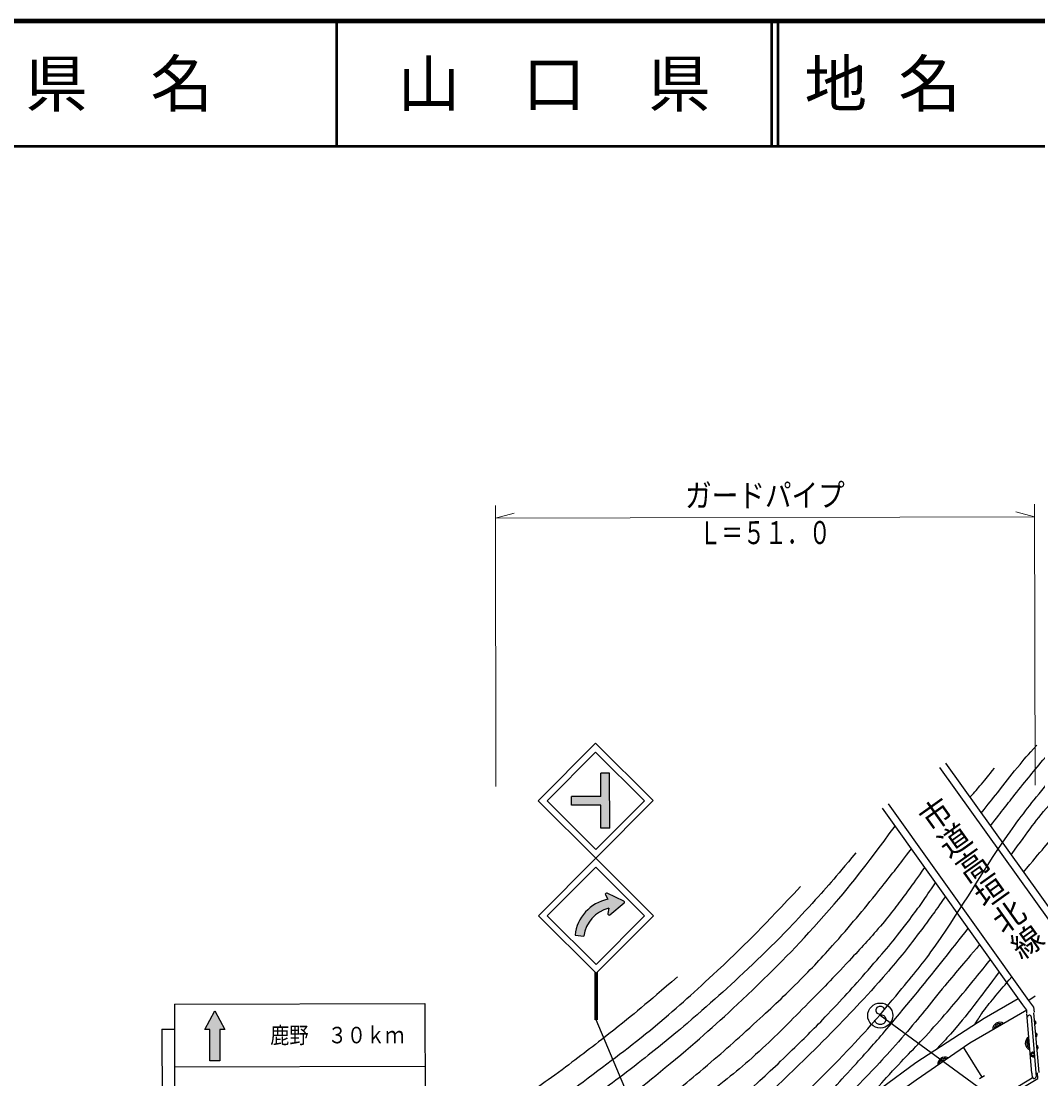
# Model space of a CAD drawing. Units: millimetres at full size, sheet at 1:1000; details may follow other scales. Extents: x 40000 to 680000, y 20000 to 380000.
# Drawn here: x 307800 to 389021, y 295482 to 380000 of the extents above; entities that cross this region are included whole.
import ezdxf
from ezdxf.enums import TextEntityAlignment as Align

# ---------------------------------------------------------------- set-up
doc = ezdxf.new("R2010")
doc.units = ezdxf.units.MM
doc.header["$LTSCALE"] = 1000
doc.linetypes.add('CHAIN', pattern=[18.5, 12, -1.5, 3.5, -1.5])
for name, color, linetype, lineweight in [('M-BGD', 7, 'Continuous', 25), ('M-BGD-EXST', 7, 'Continuous', 25), ('M-BMK', 2, 'CHAIN', 13), ('M-STR-HTXT', 7, 'Continuous', 13), ('M-STR-STRC', 7, 'Continuous', 25), ('M-TTL', 2, 'Continuous', 140), ('M-TTL-LINE', 7, 'Continuous', 50)]:
    doc.layers.add(name, color=color, linetype=linetype, lineweight=lineweight)
doc.layers.add('M-BMK-HTXT', color=7, linetype='Continuous')
doc.layers.add('M-TTL-TXT', color=7, linetype='Continuous')
doc.styles.add('@ＭＳ ゴシック', font='')
doc.styles.add('ＭＳ ゴシック', font='')
doc.styles.get('@ＭＳ ゴシック').set_extended_font_data('@MS Gothic')
doc.styles.get('ＭＳ ゴシック').set_extended_font_data('MS Gothic')

msp = doc.modelspace()

# ---------------------------------------------------------------- hatches: boundary and pattern name
at = {"layer": 'M-STR-STRC'}
for points in [[(351767, 318048), (354117, 318053), (354114, 319903), (354814, 319904), (354822, 315504), (354122, 315503), (354119, 317353), (351769, 317348)], [(352764, 306875), (352047, 306956, -0.32224), (354658, 309834), (354472, 310180, -0.6929), (354623, 310315), (355939, 309691, -0.50861), (355977, 309535), (354838, 308593, -0.63329), (354665, 308693), (354744, 309111, 0.31592)], [(353826, 304015), (353726, 303914), (353626, 304014), (353629, 300191), (353829, 300191)], [(323668, 299422), (324068, 299423), (323264, 300921), (322468, 299420), (322868, 299420), (322873, 296920), (323673, 296922)]]:
    msp.add_hatch(color=256, dxfattribs=at).paths.add_polyline_path(points)

# ---------------------------------------------------------------- linework, layer by layer
at = {"layer": 'M-BGD'}
for p, q in [((388806, 302100), (388302, 301741)), ((388115, 300704), (388524, 295941)), ((388492, 300429), (388884, 295666)), ((389122, 295992), (388713, 300755)), ((384573, 295608), (383082, 298003)), ((389018, 295503), (388984, 295963)), ((384773, 295732), (384373, 295484))]:
    msp.add_line(p, q, dxfattribs=at)
for points in [[(381156, 320359), (392408, 304659), (392767, 304168), (393111, 303931)], [(381644, 320709), (392894, 305011), (393191, 304605), (393451, 304425)], [(388153, 300752), (388129, 300978), (387819, 301385), (376605, 317099)], [(388750, 300815), (388708, 301209), (388302, 301741), (377093, 317448)], [(342474, 264646), (342305, 266034), (345404, 269265), (349429, 272918), (352538, 275762), (357785, 280391), (363005, 284575), (367836, 288286), (373779, 292750), (379277, 296795), (384721, 300340), (387449, 301903)], [(388129, 300978), (383576, 298345), (379299, 295387), (374023, 291630), (367525, 286812), (361083, 281791), (355216, 276659), (348979, 271156), (346943, 269223), (342474, 264646)], [(388535, 295929), (388566, 295524), (387032, 294609), (382886, 291988)], [(383019, 291777), (387163, 294396), (389018, 295503)]]:
    msp.add_lwpolyline(points, dxfattribs=at)
msp.add_circle((388626, 297430), 100, dxfattribs=at)
msp.add_circle((388626, 297430), 100, dxfattribs=at)
msp.add_circle((388626, 297430), 100, dxfattribs=at)
for centre, radius, start, end in [((388342, 300417), 150, 4.70098, 184.70098), ((388717, 299972), 162, 297.52908, 72.28935), ((388717, 299972), 130, 303.64487, 66.17357), ((388717, 299972), 100, 313.59141, 56.22703), ((388717, 299972), 100, 313.59141, 56.22703), ((388717, 299972), 100, 313.59141, 56.22703), ((388717, 299972), 100, 313.59141, 56.22703), ((385986, 299431), 567, 58.10956, 181.96459), ((385986, 299431), 453, 66.06896, 174.0052), ((385986, 299431), 340, 81.69433, 158.37983), ((388585, 298345), 567, 122.98171, 246.83673), ((388585, 298345), 453, 130.9411, 238.87734), ((388585, 298345), 340, 146.56647, 223.25197), ((388803, 298976), 162, 297.52908, 72.28935), ((388803, 298976), 130, 303.64487, 66.17357), ((388803, 298976), 100, 313.59141, 56.22703), ((388803, 298976), 100, 313.59141, 56.22703), ((388803, 298976), 100, 313.59141, 56.22703), ((388803, 298976), 100, 313.59141, 56.22703), ((388626, 297430), 188, 57.83108, 311.57088), ((388626, 297430), 150, 46.1106, 323.29136), ((388626, 297430), 112, 4.70099, 4.70097), ((388889, 297980), 162, 297.52908, 72.28935), ((388889, 297980), 130, 303.64487, 66.17357), ((388889, 297980), 100, 313.59141, 56.22703), ((388889, 297980), 100, 313.59141, 56.22703), ((388889, 297980), 100, 313.59141, 56.22703), ((388889, 297980), 100, 313.59141, 56.22703), ((381589, 296647), 567, 62.7414, 186.59642), ((381589, 296647), 453, 70.70079, 178.63703), ((381589, 296647), 340, 86.32616, 163.01166), ((388734, 295654), 150, 184.70098, 4.70098)]:
    msp.add_arc(centre, radius, start, end, dxfattribs=at)
for points, knots in [([(387887, 311997), (389357, 313776), (389744, 314235), (390957, 315651), (392617, 317588), (393508, 318712), (395286, 320542), (397053, 322361), (398129, 323294), (399990, 325017), (400913, 325871), (401207, 326145), (402364, 327192)], [0, 0, 0, 0, 1, 1, 1, 2, 2, 2, 3, 3, 3, 4, 4, 4, 4]), ([(386896, 313381), (388372, 315447), (388797, 316055), (390160, 317652), (391410, 319116), (392195, 319862), (393532, 321247), (395404, 323188), (396049, 323791), (398444, 326098)], [0, 0, 0, 0, 1, 1, 1, 2, 2, 2, 3, 3, 3, 3]), ([(337502, 270216), (339920, 271683), (340533, 272053), (342466, 273246), (344152, 274286), (345112, 274845), (346772, 275926), (348246, 276887), (349050, 277459), (350493, 278466), (352046, 279549), (352908, 280167), (354437, 281284), (356394, 282713), (357484, 283521), (359408, 284995), (361245, 286403), (362288, 287174), (364072, 288649), (365894, 290155), (366894, 291027), (368625, 292637), (370696, 294562), (371841, 295660), (373788, 297711), (375480, 299495), (376386, 300537), (377949, 302435), (379122, 303860), (379804, 304643), (380862, 306155), (383210, 309515), (384262, 311575), (386607, 314937), (387688, 316488), (388353, 317316), (389546, 318782), (390734, 320240), (391460, 321007), (392654, 322461), (393585, 323595), (393881, 323962), (395011, 325387)], [0, 0, 0, 0, 1, 1, 1, 2, 2, 2, 3, 3, 3, 4, 4, 4, 5, 5, 5, 6, 6, 6, 7, 7, 7, 8, 8, 8, 9, 9, 9, 10, 10, 10, 11, 11, 11, 12, 12, 12, 13, 13, 13, 14, 14, 14, 14]), ([(385238, 315694), (386242, 317000), (386505, 317338), (387335, 318378), (388273, 319551), (388804, 320205), (389776, 321350), (390713, 322453), (391026, 322804), (392218, 324137)], [0, 0, 0, 0, 1, 1, 1, 2, 2, 2, 3, 3, 3, 3]), ([(384503, 316719), (385143, 317526), (385303, 317728), (385815, 318374), (386431, 319153), (386758, 319604), (387392, 320368), (387980, 321077), (388181, 321304), (388934, 322152)], [0, 0, 0, 0, 1, 1, 1, 2, 2, 2, 3, 3, 3, 3]), ([(383601, 317978), (384047, 318479), (384164, 318612), (384515, 319027), (384929, 319517), (385058, 319682), (385551, 320302)], [0, 0, 0, 0, 1, 1, 1, 2, 2, 2, 2]), ([(331596, 276833), (334920, 278840), (335804, 279391), (338450, 281109), (341881, 283337), (343753, 284663), (347074, 287053), (349862, 289060), (351391, 290230), (354113, 292326), (356466, 294138), (357798, 295139), (360069, 297054), (362372, 298997), (363642, 300113), (365815, 302199), (368293, 304578), (369665, 305936), (371934, 308513), (374295, 311195), (375040, 312208), (377619, 315679)], [0, 0, 0, 0, 1, 1, 1, 2, 2, 2, 3, 3, 3, 4, 4, 4, 5, 5, 5, 6, 6, 6, 7, 7, 7, 7]), ([(332389, 275945), (334839, 277261), (335514, 277630), (337460, 278808), (339590, 280096), (340719, 280920), (342793, 282297), (345266, 283938), (346650, 284860), (349098, 286539), (351074, 287894), (352172, 288667), (354125, 290055), (355685, 291164), (356572, 291769), (358096, 292929), (359653, 294114), (360513, 294794), (362011, 296053), (363726, 297495), (364661, 298333), (366314, 299846), (367714, 301127), (368500, 301846), (369839, 303192), (371042, 304401), (371709, 305088), (372836, 306369), (374343, 308084), (375157, 309071), (376581, 310856), (377507, 312018), (377807, 312398), (378918, 313858)], [0, 0, 0, 0, 1, 1, 1, 2, 2, 2, 3, 3, 3, 4, 4, 4, 5, 5, 5, 6, 6, 6, 7, 7, 7, 8, 8, 8, 9, 9, 9, 10, 10, 10, 11, 11, 11, 11]), ([(374489, 313549), (372722, 311435), (372237, 310857), (370715, 309202), (369171, 307522), (368274, 306609), (366636, 305020), (364505, 302952), (363248, 301858), (361001, 299917), (359510, 298629), (358636, 297954), (357086, 296737), (355298, 295334), (354266, 294587), (352449, 293222), (349746, 291193), (348261, 290017), (345506, 288061), (343170, 286402), (341835, 285506), (339424, 283958), (337490, 282717), (336850, 282322), (334424, 280859)], [0, 0, 0, 0, 1, 1, 1, 2, 2, 2, 3, 3, 3, 4, 4, 4, 5, 5, 5, 6, 6, 6, 7, 7, 7, 8, 8, 8, 8]), ([(379972, 312382), (379330, 311454), (379154, 311210), (378612, 310471), (377797, 309360), (377343, 308733), (376449, 307685), (375506, 306578), (374945, 305987), (373952, 304925), (372608, 303489), (371842, 302696), (370455, 301301), (369030, 299869), (368257, 299038), (366764, 297677), (365184, 296238), (364229, 295511), (362571, 294163), (361214, 293059), (360433, 292467), (359045, 291401), (357075, 289889), (355972, 289040), (353963, 287579), (351662, 285905), (350377, 284959), (348020, 283365), (345361, 281568), (343811, 280653), (341104, 278927), (339045, 277615), (337937, 276805), (335827, 275577), (335025, 275111), (334762, 274953), (333762, 274406)], [0, 0, 0, 0, 1, 1, 1, 2, 2, 2, 3, 3, 3, 4, 4, 4, 5, 5, 5, 6, 6, 6, 7, 7, 7, 8, 8, 8, 9, 9, 9, 10, 10, 10, 11, 11, 11, 12, 12, 12, 12]), ([(335325, 272655), (337124, 273748), (337591, 274034), (339027, 274945), (340658, 275980), (341558, 276580), (343165, 277652), (344572, 278590), (345351, 279128), (346748, 280080), (348454, 281243), (349416, 281885), (351108, 283066), (352930, 284338), (353954, 285046), (355746, 286359), (357017, 287291), (357726, 287816), (358967, 288786), (360393, 289900), (361185, 290533), (362577, 291687), (363870, 292760), (364601, 293355), (365853, 294476), (367268, 295743), (368045, 296470), (369406, 297794), (370529, 298887), (371159, 299500), (372237, 300638), (373622, 302101), (374389, 302931), (375705, 304456), (376946, 305894), (377649, 306696), (378784, 308218), (379622, 309342), (379897, 309733), (380847, 311155)], [0, 0, 0, 0, 1, 1, 1, 2, 2, 2, 3, 3, 3, 4, 4, 4, 5, 5, 5, 6, 6, 6, 7, 7, 7, 8, 8, 8, 9, 9, 9, 10, 10, 10, 11, 11, 11, 12, 12, 12, 13, 13, 13, 13]), ([(341114, 287022), (344401, 289179), (345300, 289747), (347890, 291626), (349793, 293007), (350827, 293825), (352694, 295253), (354959, 296986), (356287, 297882), (358470, 299717), (360461, 301391), (361538, 302376), (363439, 304151), (366129, 306662), (366963, 307580), (370072, 310841)], [0, 0, 0, 0, 1, 1, 1, 2, 2, 2, 3, 3, 3, 4, 4, 4, 5, 5, 5, 5]), ([(381632, 310055), (380682, 308679), (380414, 308308), (379593, 307219), (378496, 305764), (377856, 304965), (376653, 303596), (374836, 301530), (373762, 300421), (371824, 298467), (369979, 296607), (368915, 295594), (366995, 293811), (366126, 293005), (365618, 292576), (364718, 291803), (363055, 290375), (362103, 289598), (360387, 288233), (358814, 286982), (357891, 286334), (356277, 285136), (354466, 283792), (353456, 283031), (351612, 281732), (349942, 280556), (348965, 279956), (347279, 278802), (345494, 277579), (344526, 276847), (342725, 275649), (341069, 274547), (340148, 273916), (338447, 272885), (337602, 272373), (337326, 272204), (336270, 271597)], [0, 0, 0, 0, 1, 1, 1, 2, 2, 2, 3, 3, 3, 4, 4, 4, 5, 5, 5, 6, 6, 6, 7, 7, 7, 8, 8, 8, 9, 9, 9, 10, 10, 10, 11, 11, 11, 12, 12, 12, 12]), ([(338011, 269646), (340962, 271300), (341737, 271747), (344093, 273148), (347205, 274999), (348913, 276097), (351954, 278061), (354376, 279626), (355716, 280530), (358092, 282164), (359734, 283294), (360631, 283960), (362230, 285150), (362964, 285696), (363392, 285982), (364090, 286573), (365336, 287625), (365974, 288282), (367172, 289389), (368679, 290782), (369548, 291537), (371002, 292986), (372423, 294401), (373177, 295236), (374526, 296721), (375494, 297786), (376043, 298378), (376968, 299480), (378884, 301763), (379950, 303048), (381795, 305388), (382445, 306213), (382656, 306476), (383450, 307507)], [0, 0, 0, 0, 1, 1, 1, 2, 2, 2, 3, 3, 3, 4, 4, 4, 5, 5, 5, 6, 6, 6, 7, 7, 7, 8, 8, 8, 9, 9, 9, 10, 10, 10, 11, 11, 11, 11]), ([(384372, 306215), (382914, 304491), (382545, 304054), (381383, 302661), (380108, 301132), (379443, 300235), (378138, 298732), (376777, 297164), (375967, 296328), (374531, 294830), (373702, 293964), (373213, 293502), (372366, 292655), (371459, 291748), (370952, 291238), (370035, 290341), (369311, 289634), (369081, 289411), (368174, 288539)], [0, 0, 0, 0, 1, 1, 1, 2, 2, 2, 3, 3, 3, 4, 4, 4, 5, 5, 5, 6, 6, 6, 6]), ([(375544, 294049), (376448, 295056), (376683, 295312), (377421, 296116), (378694, 297503), (379468, 298223), (380723, 299628), (381980, 301036), (382665, 301843), (383858, 303306), (384398, 303970), (384574, 304183), (385229, 305015)], [0, 0, 0, 0, 1, 1, 1, 2, 2, 2, 3, 3, 3, 4, 4, 4, 4]), ([(360241, 303643), (357628, 301407), (356939, 300797), (354744, 299069), (353190, 297845), (352310, 297172), (350718, 296000), (349110, 294817), (348577, 294447), (346552, 293042)], [0, 0, 0, 0, 1, 1, 1, 2, 2, 2, 3, 3, 3, 3]), ([(385927, 304035), (385090, 302897), (384868, 302598), (384167, 301694), (383414, 300723), (383008, 300165), (382198, 299242), (381729, 298707), (381570, 298528), (380970, 297897)], [0, 0, 0, 0, 1, 1, 1, 2, 2, 2, 3, 3, 3, 3]), ([(384020, 299883), (384300, 300339), (384385, 300466), (384638, 300827), (385013, 301362), (385261, 301634), (385674, 302140), (386159, 302735), (386326, 302923), (386950, 303636)], [0, 0, 0, 0, 1, 1, 1, 2, 2, 2, 3, 3, 3, 3])]:
    msp.add_open_spline(points, degree=3, knots=knots, dxfattribs=at)
at = {"layer": 'M-BGD-EXST'}
for p, q in [((376158, 301177), (376068, 300995)), ((376068, 300995), (376068, 300904)), ((376068, 300904), (376159, 300722)), ((376340, 301268), (376158, 301177)), ((376522, 301268), (376340, 301268)), ((376704, 301178), (376522, 301268)), ((376795, 300996), (376704, 301178)), ((376070, 299995), (375979, 300176)), ((376159, 300722), (376705, 300542)), ((388189, 291959), (376432, 300541)), ((376705, 300542), (376796, 300451)), ((376796, 300451), (376888, 300269)), ((376888, 300178), (376797, 299996)), ((376888, 300269), (376888, 300178)), ((376161, 299904), (376070, 299995)), ((376343, 299814), (376161, 299904)), ((376525, 299814), (376343, 299814)), ((376707, 299905), (376525, 299814)), ((376797, 299996), (376707, 299905))]:
    msp.add_line(p, q, dxfattribs=at)
msp.add_circle((376432, 300541), 1000, dxfattribs=at)
at = {"layer": 'M-BMK'}
msp.add_arc((440734, 201872), 100000, 93.17875, 122.90171, dxfattribs=at)
at = {"layer": 'M-STR-HTXT'}
for p, q in [((345683, 341294), (345734, 318843)), ((345686, 340294), (347185, 340697)), ((388759, 340391), (387258, 340787)), ((388757, 341391), (388807, 318940)), ((345686, 340294), (388759, 340391))]:
    msp.add_line(p, q, dxfattribs=at)
at = {"layer": 'M-STR-STRC'}
for p, q in [((349104, 317693), (353691, 322298)), ((353691, 322298), (358297, 317711)), ((349811, 317695), (353693, 321591)), ((353693, 321591), (357589, 317710)), ((354814, 319904), (354114, 319903)), ((354117, 318053), (354114, 319903)), ((354822, 315504), (354814, 319904)), ((354117, 318053), (351767, 318048)), ((351769, 317348), (351767, 318048)), ((353709, 313106), (349104, 317693)), ((353708, 313813), (349811, 317695)), ((354119, 317353), (351769, 317348)), ((357589, 317710), (353708, 313813)), ((358297, 317711), (353709, 313106)), ((354122, 315503), (354119, 317353)), ((354822, 315504), (354122, 315503)), ((353709, 313106), (349121, 308502)), ((358314, 308518), (353709, 313106)), ((353711, 312399), (349828, 308503)), ((357607, 308517), (353711, 312399)), ((355939, 309691), (354623, 310315)), ((354472, 310180), (354658, 309834)), ((354838, 308593), (355977, 309535)), ((349121, 308502), (353726, 303914)), ((349828, 308503), (353724, 304621)), ((353724, 304621), (357607, 308517)), ((353726, 303914), (358314, 308518)), ((354744, 309111), (354665, 308693)), ((352047, 306956), (352764, 306875)), ((353626, 304014), (353629, 300191)), ((353726, 303914), (353729, 300191)), ((353826, 304015), (353829, 300191)), ((320046, 301448), (340045, 301493)), ((320046, 301448), (320068, 291448)), ((340045, 301493), (340068, 291493)), ((364895, 273873), (353729, 300191)), ((319050, 299445), (320050, 299448)), ((319050, 299445), (319077, 287446)), ((320057, 296448), (340057, 296493))]:
    msp.add_line(p, q, dxfattribs=at)
msp.add_lwpolyline([(323264, 300921), (324068, 299423), (323668, 299422), (323673, 296922), (322873, 296920), (322868, 299420), (322468, 299420)], close=True, dxfattribs=at)
for centre, radius, start, end in [((354573, 310219), 109, 62.3985, 201.27096), ((355354, 306580), 3328, 102.06697, 173.51132), ((355901, 309599), 99.5, 319.98775, 67.82178), ((355347, 306583), 2599, 103.41944, 173.5489), ((354775, 308684), 111, 175.37818, 304.76084)]:
    msp.add_arc(centre, radius, start, end, dxfattribs=at)
at = {"layer": 'M-TTL'}
msp.add_line((680000, 380000), (40000, 380000), dxfattribs=at)
at = {"layer": 'M-TTL-LINE'}
for p, q in [((333000, 380000), (333000, 370000)), ((367750, 380000), (367750, 370000)), ((368250, 380000), (368250, 370000)), ((40000, 370000), (680000, 370000))]:
    msp.add_line(p, q, dxfattribs=at)

# ---------------------------------------------------------------- texts
at = {"layer": 'M-BMK-HTXT', "style": '@ＭＳ ゴシック'}
msp.add_text('市道高垣北線', height=1833, rotation=305.493, dxfattribs=at).set_placement((380133, 317627), align=Align.MIDDLE_LEFT)
at = {"layer": 'M-STR-HTXT', "style": 'ＭＳ ゴシック', "width": 0.85}
msp.add_text('ガードパイプ', height=1833, rotation=0.129, dxfattribs=at).set_placement((367222, 340642), align=Align.BOTTOM_CENTER)
at = {"layer": 'M-STR-HTXT', "style": 'ＭＳ ゴシック', "width": 0.7}
msp.add_text('Ｌ＝５１．０', height=1833, rotation=0.129, dxfattribs=at).set_placement((367223, 340042), align=Align.TOP_CENTER)
at = {"layer": 'M-STR-STRC', "style": 'ＭＳ ゴシック', "width": 0.85}
msp.add_text('鹿野\u3000３０ｋｍ', height=1320, rotation=0.129, dxfattribs=at).set_placement((327698, 298965), align=Align.MIDDLE_LEFT)
at = {"layer": 'M-TTL-TXT', "style": 'ＭＳ ゴシック'}
for s, p in [('県\u3000名', (315625, 375000)), ('山\u3000口\u3000県', (350375, 375000))]:
    msp.add_text(s, height=3666, dxfattribs=at).set_placement(p, align=Align.MIDDLE_CENTER)
msp.add_text('地 名', height=3666, dxfattribs=at).set_placement((370380, 375000), align=Align.MIDDLE_LEFT)

doc.saveas('drawing.dxf')
